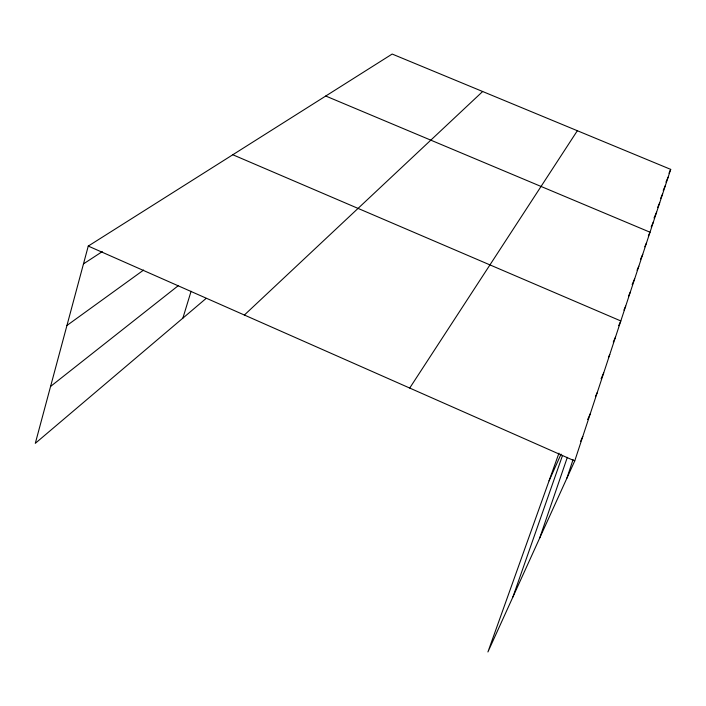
<?xml version="1.0" encoding="UTF-8"?>
<svg xmlns="http://www.w3.org/2000/svg" width="706" height="706" viewBox="0 0 706 706"><rect width="100%" height="100%" fill="white"/><g stroke="black" fill="none" stroke-linecap="round" stroke-linejoin="round"><path stroke-width="1.06" d="M558.958 453.146L487.925 651.956L574.737 460.939L670.7 169.378L392.174 54.044L88.259 246.076L35.3 443.333L206.108 298.426M182.872 318.141L191.088 291.26M566.883 478.218L573.095 459.509M539.737 537.937L567.333 457.329M512.918 596.958L562.541 455.405M668.988 173.235L670.7 169.378M665.943 182.13L668.123 177.206M663.208 190.391L665.431 185.378M660.542 198.598L662.625 193.912M657.56 207.617L659.686 202.834M654.012 218.022L656.615 212.171M651.179 226.935L653.394 221.958M648.346 235.963L650.014 232.212L325.74 96.025M644.763 246.818L646.467 242.988M640.554 259.208L642.742 254.319M637.033 270.239L638.815 266.241M632.135 284.509L634.676 278.808M628.569 295.964L630.317 292.072M623.91 310.084L625.701 306.104M549.065 480.83L561.049 454.126M618.677 325.713L620.812 320.956L232.803 154.746M613.267 342.083L615.464 337.194M608.413 357.501L609.772 354.491M601.088 378.725L603.701 372.936M595.414 396.622L597.205 392.66M587.648 419.549L590.251 413.795M580.544 441.426L582.777 436.493M409.718 388.053L577.349 130.725M244.373 315.035L482.657 91.515M50.576 386.438L178.424 285.551M66.938 325.475L143.609 270.054M83.476 263.885L102.299 251.601M88.259 246.076L574.737 460.939"/></g></svg>
